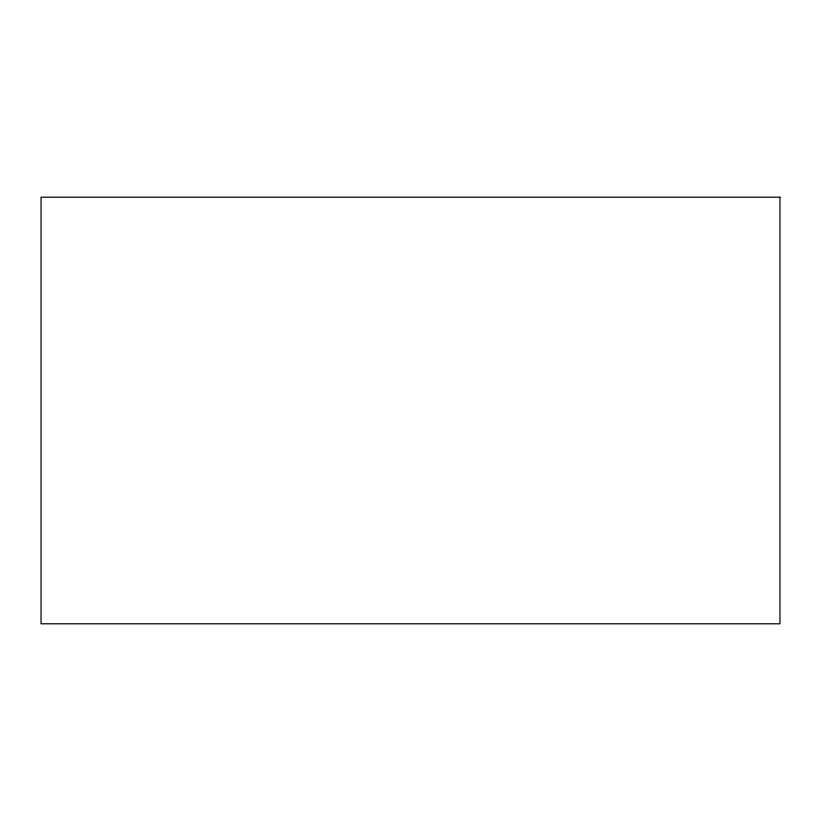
<?xml version="1.0" encoding="UTF-8"?>
<svg xmlns="http://www.w3.org/2000/svg" width="821" height="821" viewBox="0 0 821 821"><rect width="100%" height="100%" fill="white"/><g stroke="black" fill="none" stroke-linecap="round" stroke-linejoin="round"><path stroke-width="1.23" d="M779.95 197.204L41.05 197.204L41.05 623.796L779.95 623.796L779.95 197.204"/></g></svg>
